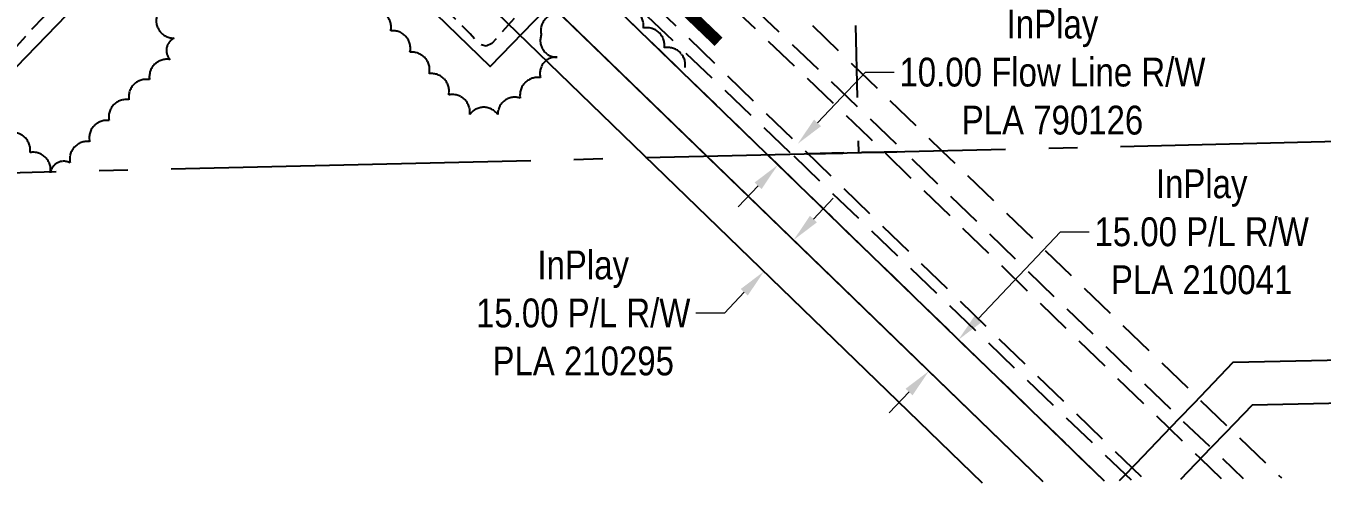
# Model space of a CAD drawing. Extents: x 611267 to 619164, y 5877763 to 5883089.
# Drawn here: x 613697.6 to 614147.9, y 5877902.2 to 5878068.6 of the extents above; entities that cross this region are included whole.
import ezdxf

# ---------------------------------------------------------------- set-up
doc = ezdxf.new("R2010")
doc.units = 0
doc.header["$LTSCALE"] = 5
doc.header["$PDSIZE"] = 0.5
for name, pattern in [('0', [1, 1, 0]), ('foc-ACCESSROAD', [3.75, 2.5, -1.25]), ('foc-FLOWLINE', [3.75, 2.5, -1.25]), ('foc-LSD', [8, 5, -3]), ('foc-QUARTERLINE', [33, 25, -3, 2, -3]), ('UG_PIPE', [1.875, 1.25, -0.625])]:
    doc.linetypes.add(name, pattern=pattern)
doc.layers.get('Defpoints').update_dxf_attribs({"color": 9})
for name, color, linetype in [('AS-PIPE-UG', 44, 'UG_PIPE'), ('AS-ROADS', 254, 'Continuous'), ('C-FLOWLINE', 13, 'foc-FLOWLINE'), ('C-RW', 13, 'Continuous'), ('C-WS', 13, 'foc-ACCESSROAD'), ('F-EZE', 190, 'foc-FLOWLINE'), ('F-RW', 190, 'Continuous'), ('L-QSEC', 8, 'foc-QUARTERLINE'), ('L-SECTION-LSD', 7, 'foc-LSD'), ('T-BUSH', 110, '0')]:
    doc.layers.add(name, color=color, linetype=linetype)
doc.layers.add('C-RW-T', color=13, linetype='Continuous', lineweight=9)
doc.styles.add('80CG', font='ARIALN.TTF', dxfattribs={"height": 10})
doc.dimstyles.new('Compass 5 000', dxfattribs={"dimscale": 5, "dimtxt": 9, "dimasz": 2, "dimexe": 0.2, "dimexo": 0.0625, "dimgap": 0.5, "dimtad": 0, "dimtih": 1, "dimtoh": 1, "dimzin": 0, "dimdsep": 46, "dimtxsty": '80CG', "dimcen": 0.1, "dimse1": 1, "dimse2": 1, "dimclrd": 256, "dimclrt": 256, "dimaunit": 1, "dimadec": 4, "dimazin": 0, "dimtfac": 0.06, "dimtofl": 0, "dimtmove": 0, "dimatfit": 1, "dimfxl": 0.2, "dimtolj": 1, "dimtzin": 0, "dimlwd": -1, "dimarcsym": 0})

# ---------------------------------------------------------------- blocks, each defined once
blk = doc.blocks.new('*D380')
at = {"layer": 'C-RW-T', "transparency": 16777216}
for p, q in [((614028.511146903, 5877966.877585827), (614057.0172874327, 5877997.019242696)), ((614057.0172874327, 5877997.019242696), (614067.0172874327, 5877997.019242696)), ((614004.4553239136, 5877941.441579802), (613997.5841189115, 5877934.176145071))]:
    blk.add_line(p, q, dxfattribs=at)
for points in [[(614027.3002411146, 5877968.022786661), (614029.7220526915, 5877965.732384994), (614021.6399419014, 5877959.612151097)], [(614003.2444181251, 5877942.586780636), (614005.6662297021, 5877940.296378968), (614011.3265289152, 5877948.707014533)]]:
    blk.add_solid(points, dxfattribs=at)
at = {"layer": 'Defpoints', "color": 0, "transparency": 16777216}
for p in [(613936.5420870776, 5878040.092511512), (613926.2286740914, 5878029.187374949), (614021.6399419014, 5877959.612151097)]:
    blk.add_point(p, dxfattribs=at)
at = {"layer": 'C-RW-T', "transparency": 16777216, "insert": (614106.1032355912, 5877997.019242696), "char_height": 10, "attachment_point": 5, "style": '80CG'}
blk.add_mtext('\\A1;InPlay\\P15.00 P/L R/W\\PPLA 210041', dxfattribs=at)
blk = doc.blocks.new('*D381')
at = {"layer": 'C-RW-T', "transparency": 16777216}
for p, q in [((613971.2388273166, 5878001.507894522), (613978.1104089376, 5878008.772973049)), ((613947.1953440248, 5877976.087575906), (613940.3237623982, 5877968.822497372)), ((613940.3237623982, 5877968.822497372), (613930.3237623977, 5877968.822497372))]:
    blk.add_line(p, q, dxfattribs=at)
for points in [[(613970.0279808952, 5878002.653158125), (613972.4496737379, 5878000.362630919), (613964.3672456951, 5877994.242815994)], [(613945.9844976035, 5877977.23283951), (613948.4061904461, 5877974.942312302), (613954.0669256458, 5877983.352654435)]]:
    blk.add_solid(points, dxfattribs=at)
at = {"layer": 'Defpoints', "color": 0, "transparency": 16777216}
for p in [(613963.7854912714, 5877994.793060975), (613964.3672456951, 5877994.242815994), (613953.4851712221, 5877983.902899416)]:
    blk.add_point(p, dxfattribs=at)
at = {"layer": 'C-RW-T', "transparency": 16777216, "insert": (613891.2378142402, 5877968.822497372), "char_height": 10, "attachment_point": 5, "style": '80CG'}
blk.add_mtext('\\A1;InPlay\\P15.00 P/L R/W\\PPLA 210295', dxfattribs=at)
blk = doc.blocks.new('*D383')
at = {"layer": 'C-RW-T', "transparency": 16777216}
for p, q in [((613972.6474040714, 5878034.899037253), (613989.2698754161, 5878052.474861046)), ((613989.2698754161, 5878052.474861046), (613999.2698754161, 5878052.474861046)), ((613951.9819983649, 5878013.048403746), (613945.110721516, 5878005.783036964))]:
    blk.add_line(p, q, dxfattribs=at)
for points in [[(613971.4365096078, 5878036.044250061), (613973.8582985345, 5878033.753824444), (613965.7761272229, 5878027.633670472)], [(613950.7711039013, 5878014.193616554), (613953.192892828, 5878011.903190937), (613958.8532752134, 5878020.313770527)]]:
    blk.add_solid(points, dxfattribs=at)
at = {"layer": 'Defpoints', "color": 0, "transparency": 16777216}
for p in [(613867.1480209357, 5878120.91196512), (613860.2251689262, 5878113.592065176), (613958.8532752134, 5878020.313770527)]:
    blk.add_point(p, dxfattribs=at)
at = {"layer": 'C-RW-T', "transparency": 16777216, "insert": (614054.2698754156, 5878052.474861046), "char_height": 10, "attachment_point": 5, "style": '80CG'}
blk.add_mtext('\\A1;InPlay\\P10.00 Flow Line R/W\\PPLA 790126', dxfattribs=at)

msp = doc.modelspace()

# ---------------------------------------------------------------- linework, layer by layer
at = {"layer": 'AS-PIPE-UG', "flags": 128}
msp.add_lwpolyline([(613919.1140000039, 5878125.242000031), (613913.6980000039, 5878119.972000032), (613904.82, 5878111.052), (613897.591, 5878102.776), (613888.079, 5878092.15), (613875.247, 5878079.239000032), (613867.566, 5878071.571), (613862.93, 5878066.323), (613859.443, 5878062.42), (613857.5240000039, 5878061.572000031), (613855.3960000039, 5878062.032), (613851.91, 5878065.831), (613844.398, 5878073.489000032), (613829.6070000039, 5878087.917000032), (613811.584000004, 5878105.342), (613803.278, 5878113.026000031), (613796.444000004, 5878119.527), (613791.609, 5878124.044000031), (613787.6780000039, 5878127.097), (613783.849, 5878126.6), (613778.954, 5878125.744), (613771.838000004, 5878124.348000032), (613762.564, 5878122.759000031), (613757.267, 5878121.822), (613752.806, 5878121.151), (613748.739, 5878120.435000031), (613745.3080000039, 5878116.781), (613739.212000004, 5878109.496000032), (613732.699, 5878102.16), (613722.119, 5878090.62), (613712.191000004, 5878080.276000031), (613699.385, 5878067.15), (613688.345, 5878054.632), (613677.946000004, 5878043.622), (613657.297000004, 5878022.048)], dxfattribs=at)
at = {"layer": 'AS-ROADS', "const_width": 3.998466759999987, "flags": 128}
msp.add_lwpolyline([(613938.260000004, 5878063.077), (613863.731, 5878134.438), (613784.6433603077, 5878211.041312682)], dxfattribs=at)
at = {"layer": 'C-FLOWLINE', "flags": 128}
for points in [[(613480.243954745, 5878134.763853173), (613580.2193650608, 5878136.971690725), (613656.2003894482, 5878138.653173211), (613663.8959890672, 5878138.83657462), (613677.9165525559, 5878139.15598066), (613684.9044383477, 5878139.311265878), (613688.9396219433, 5878135.354415582), (613833.9476612897, 5878155.261098549), (614086.3476643359, 5877910.846920382)], [(614072.2128556649, 5877910.619637565), (613830.4881704807, 5878144.696260217), (613691.6977224897, 5878125.643127325), (613692.8032190488, 5878124.559074397), (613682.9094410809, 5878134.260939752), (613668.855159601, 5878133.958637688), (613661.3424135487, 5878133.784557519), (613580.3355725242, 5878132.054578424), (613480.3588773068, 5878129.904665954)]]:
    msp.add_lwpolyline(points, dxfattribs=at)
at = {"layer": 'C-RW', "flags": 128}
for points in [[(614051.0106426547, 5877910.278713337), (613745.9050310303, 5878205.730917846), (613704.8667121172, 5878160.836246828), (613693.7995121336, 5878170.952799036), (613735.129, 5878216.166), (613745.2497414537, 5878227.237782909), (614072.2128556817, 5877910.619637565)], [(614051.0106426543, 5877910.278713337), (613735.129, 5878216.166), (613725.0082585495, 5878205.094217115), (614029.814009586, 5877909.937878834)]]:
    msp.add_lwpolyline(points, dxfattribs=at)
at = {"layer": 'C-WS', "flags": 128}
for points in [[(614471.7184960946, 5878840.38014743), (614401.5751100628, 5878838.624980452), (614371.4209875887, 5878837.868283758), (614208.1714796717, 5878834.062146383), (614196.0389751891, 5878833.779385222), (614196.3375122834, 5878823.075945998), (614199.8729390797, 5878696.384196089), (614227.3116837534, 5878697.149896979), (614230.3739999993, 5878587.403391751), (614179.7417447687, 5878585.97533175), (614159.5830956867, 5878585.400090864), (614139.6704748152, 5878564.337435923), (614028.5716859367, 5878445.751156054), (613860.1365738907, 5878265.965512501), (613808.2304507267, 5878210.560807788), (613904.3716112422, 5878118.856025003), (613907.9867563134, 5878115.407739577), (613915.2211311051, 5878108.507469806), (614002.8012581621, 5878024.946461371), (613995.7779851796, 5878024.779872162), (613969.4377849043, 5878024.155885435), (613963.7034791757, 5878024.019909097), (613896.2712960247, 5878088.468940867), (613885.4305824684, 5878098.827755971), (613832.6902326285, 5878149.224789734), (613789.27484509, 5878190.712826728), (613786.0139309696, 5878187.282410413), (613775.6600830676, 5878176.45600288), (613765.2589954683, 5878165.594772068), (613754.4168556039, 5878154.276538919), (613735.7142364625, 5878134.744143467), (613724.4148828475, 5878122.939050837), (613622.0696259825, 5878015.936178792), (613583.1032504981, 5878015.015831284), (613683.1371228248, 5878119.953525042), (613668.855159601, 5878133.958637688), (613663.8961097195, 5878138.831473027), (613653.6134907494, 5878148.63899869), (613639.485826809, 5878162.128692253), (613645.6684772949, 5878168.592762275), (613654.0132457392, 5878177.317886596), (613717.1312342715, 5878243.313185071), (613723.8051962443, 5878250.291525505), (613716.3719734962, 5878257.552778262), (613619.3338044236, 5878352.347288514), (613574.0805736927, 5878396.553783989), (613573.4654265146, 5878422.561381531), (613573.1668832257, 5878435.193271787), (613593.1003733062, 5878416.341385762), (613735.9896552627, 5878279.613947696), (613772.9326725651, 5878244.263394101), (613787.5777244981, 5878230.249995259), (613794.4722951724, 5878237.491069696), (614061.1142033313, 5878517.533729845), (614089.8689467792, 5878547.733614412), (614092.6025920699, 5878550.604645843), (614120.6275394377, 5878584.341254583), (614118.0766488168, 5878675.752507699), (614117.5650788116, 5878694.087732853), (614172.4385921492, 5878695.618756506), (614168.6010390539, 5878833.139662676), (614167.8350147926, 5878860.588294013), (614185.441041076, 5878860.997257171), (614200.4544728857, 5878861.346164907), (614370.7661463837, 5878865.305259983), (614400.8868215819, 5878866.061162624), (614470.9735905182, 5878867.817209874)], [(614081.717100364, 5877910.772462521), (614079.6039855815, 5877912.800503713), (613963.7130051999, 5878024.02013498), (613969.4377849043, 5878024.155885435), (613995.7779851796, 5878024.779872162), (614002.8107238917, 5878024.946685876), (614098.4570984052, 5877932.411084637), (614109.3933131521, 5877922.128152576), (614120.5176296177, 5877911.396361566)]]:
    msp.add_lwpolyline(points, dxfattribs=at)
at = {"layer": 'F-EZE', "flags": 128}
msp.add_lwpolyline([(614112.9415477918, 5877911.2745408), (614105.7019844656, 5877918.288854312), (614094.9216002615, 5877928.734131864), (613995.7779851796, 5878024.779872162), (613990.7200703687, 5878029.696681708), (613911.8154073686, 5878104.906389959), (613900.9624736095, 5878115.251368829), (613783.544759651, 5878227.177601309), (613768.9079462868, 5878241.130178961), (613743.9961616914, 5878264.878200948), (613720.459123061, 5878240.145818717), (613717.1312342715, 5878243.313185071), (613709.6215182017, 5878250.459940424), (613716.3719734962, 5878257.552778262), (613735.6054716085, 5878277.763258541), (613734.8833649338, 5878278.451180018), (613735.9896552627, 5878279.613947696), (613736.946041974, 5878280.61883404), (613737.6685730283, 5878279.930822875), (613743.4726141489, 5878286.029860892), (613780.7160256573, 5878250.585989083), (613795.2116707689, 5878236.787240544), (613803.67956009, 5878228.732095522), (613811.8913760979, 5878240.276208762), (613860.1365738907, 5878265.965512501), (613948.5441024062, 5878313.039295249), (613991.2013233893, 5878376.41504357), (614028.5716859367, 5878445.751156054), (614035.4992833413, 5878458.604180214), (614046.2850097258, 5878473.828461569), (614142.2792273093, 5878587.931491172), (614120.859022798, 5878609.211598208), (614131.4026939643, 5878619.825738999), (614154.4409173925, 5878596.939284138), (614155.1437102741, 5878597.646581331), (614157.2664721387, 5878595.537330404), (614156.5636839836, 5878594.829832831), (614162.5944534211, 5878588.839166136), (614159.6582769912, 5878585.366045788), (614140.9469425151, 5878563.138585826), (614136.7256140722, 5878558.117733608), (614096.857067852, 5878510.700487617), (614052.4815929605, 5878448.067593585), (614008.7615644272, 5878366.951226572), (613962.4033891595, 5878297.894792864), (613825.5022515336, 5878224.996126919), (613818.2774483192, 5878214.839749916), (613911.2445892377, 5878126.123691317), (613914.8549879665, 5878122.674597925), (613922.0941090286, 5878115.77515155), (614015.8568560723, 5878025.25616214), (614104.9966818602, 5877939.212813381), (614115.7969824305, 5877928.787548142), (614133.8462429469, 5877911.610681043)], dxfattribs=at)
at = {"layer": 'F-RW'}
for points in [[(614472.1603002116, 5878824.107202863), (614402.1467021552, 5878814.656150551), (614372.0714132995, 5878810.596447709), (614331.1741584234, 5878805.075266573), (614296.5791272691, 5878716.126952067), (614291.1362180498, 5878702.13339555), (614240.7895041711, 5878572.694166636), (614166.0920192546, 5878570.610114843), (614152.1894796295, 5878555.775201525), (613967.9461812545, 5878167.044314498), (613858.965571776, 5878054.502945677), (613787.5428781774, 5878123.66585674), (613757.2982457824, 5878119.513877898), (613546.8326851516, 5877902.171706752)], [(614077.5907602113, 5877910.706112403), (614079.1710325623, 5877912.350144945), (614083.2079007534, 5877916.549329335), (614093.0671178658, 5877926.804670296), (614098.3232157485, 5877932.272088301), (614103.4593370811, 5877937.613957497), (614117.0512064626, 5877951.751966879), (614204.0426016524, 5877953.614359625), (614245.2402135928, 5877913.401857432)], [(614224.3249775254, 5877913.065547694), (614198.1664885845, 5877938.496305371), (614123.5967861959, 5877936.899437655), (614114.33351871, 5877927.265708376), (614109.3929100962, 5877922.127342279), (614103.9404551826, 5877916.456377758), (614098.7385943069, 5877911.046162236)]]:
    msp.add_lwpolyline(points, dxfattribs=at)
at = {"layer": 'L-QSEC'}
msp.add_line((613583.1033233635, 5878015.016063304), (614390.5919228505, 5878034.154372417), dxfattribs=at)
at = {"layer": 'L-SECTION-LSD', "flags": 128}
msp.add_lwpolyline([(613967.7541815283, 5878828.483791861), (613986.8472448706, 5878024.568307207)], dxfattribs=at)
at = {"layer": 'T-BUSH', "flags": 128}
msp.add_lwpolyline([(613926.6485125695, 5878054.102071805, 0.52056705), (613919.3887518586, 5878060.973696571, 0.52056705), (613912.1289911442, 5878067.845321351, 0.52056705), (613904.9108828595, 5878074.760182318, 0.52056705), (613897.773243983, 5878081.75857242, 0.52056705), (613890.4829184549, 5878079.851369041, 0.52056705), (613883.2581961105, 5878072.956061108, 0.52056705), (613876.6560571933, 5878065.450388959, 0.52056705), (613882.1282749645, 5878057.719044453, 0.52056705), (613876.416502901, 5878050.576406344, 0.52056705), (613869.3545816697, 5878043.501618632, 0.52056705), (613861.5253310382, 5878037.780516338, 0.52056705), (613851.8186198887, 5878037.816563735, 0.52056705), (613844.5052503777, 5878044.631105441, 0.52056705), (613837.7272639615, 5878051.970893364, 0.52056705), (613831.0537490173, 5878059.413174664, 0.52056705), (613824.3802340663, 5878066.855455935, 0.52056705), (613817.4815729716, 5878074.080608051, 0.52056705), (613810.2860372688, 5878081.019456534, 0.52056705), (613803.0583382734, 5878087.92392817, 0.52056705), (613795.656614783, 5878094.642398415, 0.52056705), (613788.2548912925, 5878101.360868605, 0.52056705), (613779.4985204457, 5878105.161487685, 0.52056705), (613769.5433430907, 5878104.257166684, 0.52056705), (613759.6620055897, 5878102.786185941, 0.52056705), (613749.8075167221, 5878101.109164268, 0.52056705), (613742.2688952246, 5878094.670667273, 0.52056705), (613735.051396621, 5878087.755088795, 0.52056705), (613737.0830152079, 5878080.265220897, 0.52056705), (613743.2066697117, 5878072.367958717, 0.52056705), (613749.1426771425, 5878064.325125383, 0.52056705), (613747.7336907096, 5878056.886033722, 0.52056705), (613740.5640262034, 5878049.920456702, 0.52056705), (613733.3943617007, 5878042.954879627, 0.52056705), (613726.4938800071, 5878035.727229004, 0.52056705), (613719.7226506467, 5878028.373739651, 0.52056705), (613712.9514212863, 5878021.020250328, 0.52056705), (613706.1053182541, 5878017.524122471, 0.52056705), (613699.0538257232, 5878024.609304602, 0.52056705), (613691.7417788772, 5878031.422717201, 0.52056705), (613683.3180117753, 5878030.964038378, 0.52056705), (613675.5771184554, 5878024.671162515, 0.52056705), (613666.7125564271, 5878015.300176467, 0.52056705)], format="xyb", dxfattribs=at)

# ---------------------------------------------------------------- dimensions: what is measured, and where the dimension line sits
at = {"layer": 'C-RW-T'}
for base, p1, p2, angle, text, picture, middle in [((613958.8532752134, 5878020.313770527), (613867.1480209357, 5878120.91196512), (613860.225168926, 5878113.592065175), 226.59683189514453, 'InPlay\\P10.00 Flow Line R/W\\PPLA 790126', '*D383', (614054.2698754156, 5878052.474861046)), ((614021.6399419014, 5877959.612151097), (613926.2286740915, 5878029.187374949), (613936.5420870777, 5878040.092511512), 46.59739848668515, 'InPlay\\P15.00 P/L R/W\\PPLA 210041', '*D380', (614106.1032355912, 5877997.019242696)), ((613964.3672456951, 5877994.242815994), (613953.4851712219, 5877983.902899415), (613963.7854912716, 5877994.793060975), 46.59442836511499, 'InPlay\\P15.00 P/L R/W\\PPLA 210295', '*D381', (613891.2378142402, 5877968.822497372))]:
    dim = msp.add_linear_dim(base=base, p1=p1, p2=p2, angle=angle, text=text, dimstyle='Compass 5 000', dxfattribs=at)
    dim.commit()
    dim.dimension.update_dxf_attribs({"geometry": picture, "text_midpoint": middle, "dimtype": 161})

doc.saveas('drawing.dxf')
